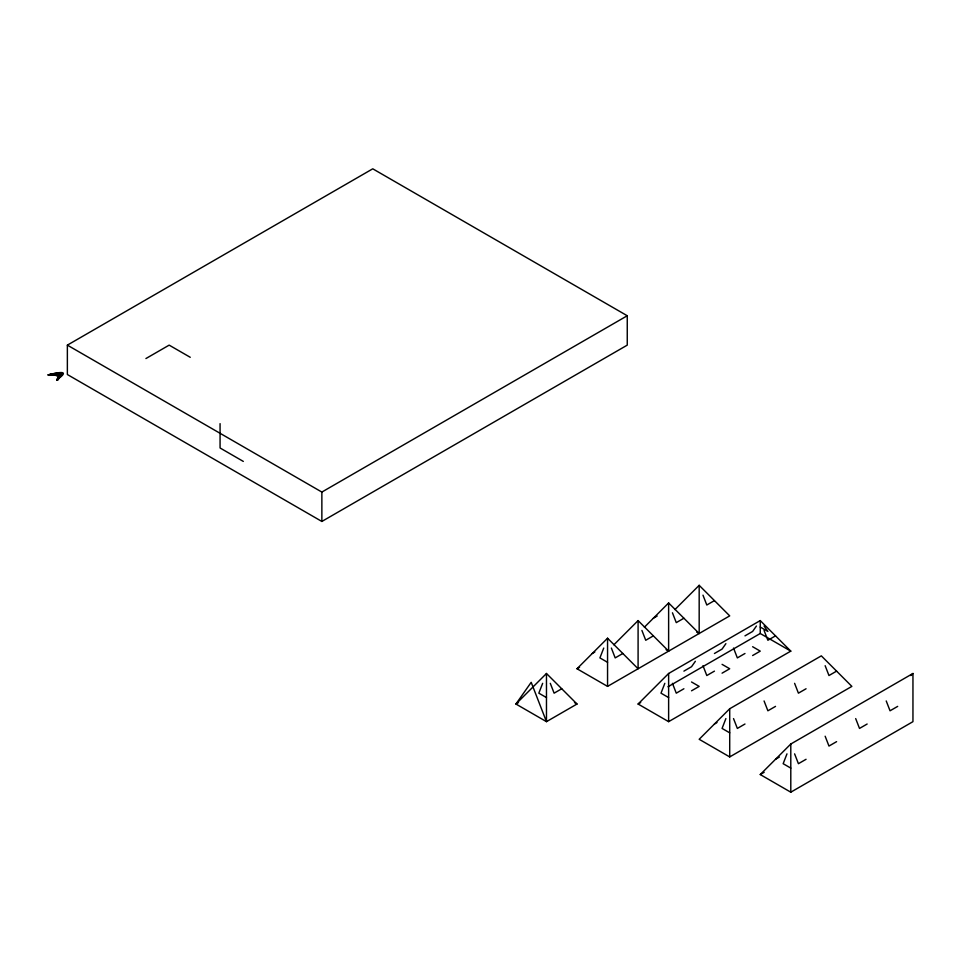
<?xml version="1.0" encoding="UTF-8"?>
<svg xmlns="http://www.w3.org/2000/svg" width="961" height="961" viewBox="0 0 961 961"><rect width="100%" height="100%" fill="white"/><g stroke="black" fill="none" stroke-linecap="round" stroke-linejoin="round"><path stroke-width="1.44" d="M542.653 683.331L538.833 693.169L546.473 697.578M603.736 648.062L599.916 657.901L607.556 662.309M664.82 683.331L661 693.169L668.628 697.578M725.891 718.588L722.071 728.426L729.711 732.835M786.975 753.856L783.155 763.695L790.795 768.103M56.699 379.835L56.975 379.319A43.005 24.83 0 0 1 57.684 378.129L58.309 376.712L56.435 375.631A6.319 3.652 0 0 0 54.681 375.15L48.867 375.319M695.356 661.288L691.536 666.718L683.908 671.126M725.891 643.654L722.071 649.083L714.443 653.492M756.439 626.019L752.619 631.449L744.979 635.858M57.348 380.22L57.996 379.355A56.423 32.578 0 0 1 60.315 376.7C67.342 370.333 50.789 374.117 48.218 374.934M546.473 673.481L515.937 704.029L546.473 721.663L577.008 704.029L546.473 673.481L546.473 721.663L531.193 682.31L515.925 704.029L518.484 702.551M674.946 609.55L699.176 585.321L729.711 615.869L607.556 686.394L577.008 668.76L607.556 638.224L638.092 668.76L638.092 620.59L613.875 644.807M644.411 627.185L668.628 602.955L699.176 633.503L699.176 585.321M638.092 704.029L668.628 673.481L760.247 620.59L790.795 651.126L668.628 721.663L638.092 704.029L640.687 702.527M729.711 708.75L699.176 739.285L729.711 756.92L851.866 686.394L821.331 655.858L729.711 708.75L729.711 756.92M760.247 774.554L790.795 744.018L912.95 673.481L912.95 721.663L790.795 792.188L760.247 774.554L764.151 772.308M910.848 675.595L912.95 673.481M67.366 345.131L372.76 168.812L627.257 315.749L627.257 345.131L321.863 521.451L67.366 374.526L67.366 345.131L321.863 492.068L627.257 315.749M145.916 358.549L169.16 345.131L190.254 357.3M592.288 653.492L594.823 652.026M653.36 618.223L657.18 616.025M577.008 668.76L579.555 667.294M561.741 688.761L554.113 693.169L550.293 683.331M622.824 653.492L615.184 657.901L611.376 648.062M653.36 635.858L645.732 640.266L641.912 630.428M683.908 618.223L676.268 622.632L672.448 612.794M714.443 600.601L706.803 605.01L702.984 595.171M667.979 686.767L760.247 633.503L790.795 651.126M683.908 688.761L676.268 693.169L672.448 683.331M714.443 671.126L706.803 675.535L702.984 665.697M744.979 653.492L737.351 657.901L733.531 648.062M775.527 635.858L767.887 640.266L764.067 630.428M691.536 690.803L699.176 686.394L691.536 681.986M722.071 673.168L729.711 668.76L722.071 664.351M752.619 655.534L760.247 651.126L752.619 646.717M714.443 724.017L716.99 722.552M744.979 724.017L737.351 728.426L733.531 718.588M775.527 706.383L767.887 710.792L764.067 700.953M806.063 688.761L798.423 693.169L794.603 683.331M836.599 671.126L828.971 675.535L825.151 665.697M775.527 759.286L779.335 757.076M806.063 759.286L798.423 763.695L794.603 753.856M836.599 741.652L828.971 746.06L825.151 736.222M867.146 724.017L859.506 728.426L855.686 718.588M897.682 706.383L890.042 710.792L886.222 700.953M48.05 374.85C52.314 374.045 71.474 368.616 59.474 377.901A51.978 30.007 0 0 0 57.516 380.304M48.374 375.03C51.762 373.733 66.802 371.715 58.657 378.226A45.744 26.415 0 0 0 57.192 380.124M48.543 375.126L55.342 374.165L60.207 375.042A1.285 0.745 0 0 1 60.459 375.523L58.357 378.286A54.861 31.665 0 0 0 57.023 380.027M48.699 375.222L57.888 375.126A5.31 3.063 0 0 1 58.837 375.559L59.39 376.4L58.285 377.937A55.726 32.169 0 0 0 56.867 379.931M760.247 627.04L767.887 631.449L764.067 626.019M696.629 632.026L699.176 633.503M666.093 649.66L668.628 651.126L668.628 602.955M243.313 461.412L220.069 447.982L220.069 423.645M574.474 702.551L577.008 704.029M638.092 620.59L668.628 651.126M790.795 744.018L790.795 792.188M760.247 620.59L760.247 633.503M668.628 673.481L668.628 721.663M607.556 638.224L607.556 686.394M321.863 492.068L321.863 521.451"/></g></svg>
